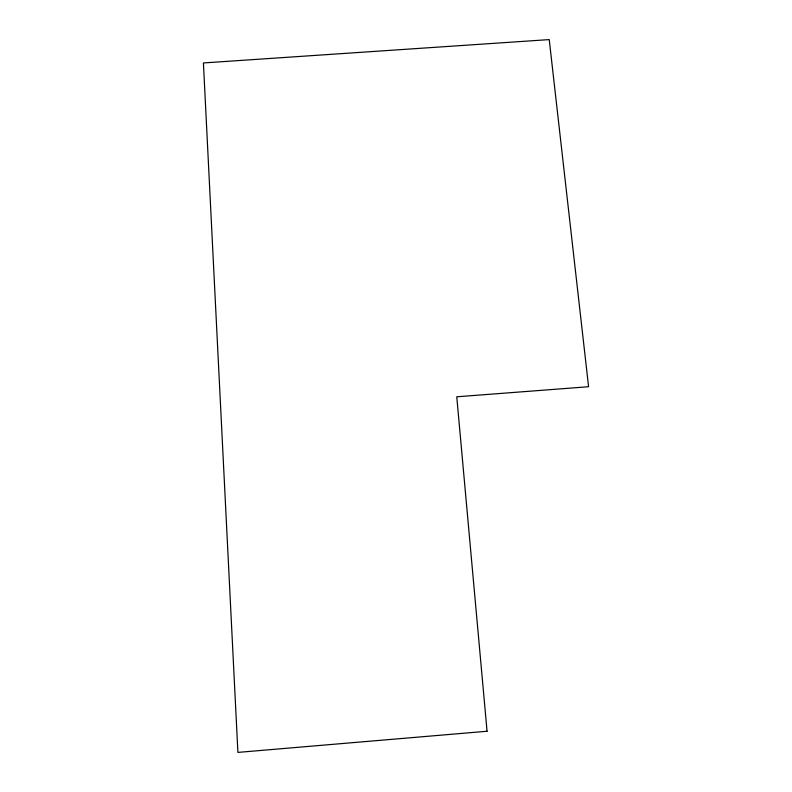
<?xml version="1.0" encoding="UTF-8"?>
<svg xmlns="http://www.w3.org/2000/svg" width="792" height="792" viewBox="0 0 792 792"><rect width="100%" height="100%" fill="white"/><g stroke="black" fill="none" stroke-linecap="round" stroke-linejoin="round"><path stroke-width="1.19" d="M487.06 731.254L237.907 752.4L203.415 62.954L549.232 39.6L588.585 386.724L456.766 396.792L487.06 731.254"/></g></svg>
